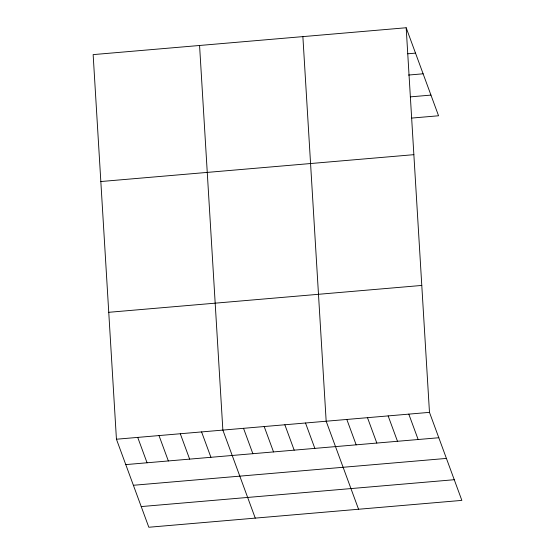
<?xml version="1.0" encoding="UTF-8"?>
<svg xmlns="http://www.w3.org/2000/svg" width="555" height="555" viewBox="0 0 555 555"><rect width="100%" height="100%" fill="white"/><g stroke="black" fill="none" stroke-linecap="round" stroke-linejoin="round"><path stroke-width="0.83" d="M406.177 27.75L93.143 54.612L116.439 439.227L148.823 527.25L461.857 500.388L429.473 412.358L406.177 27.75L438.561 115.773L411.872 118.062M407.765 53.793L415.515 53.127M408.487 75.057L423.118 73.801M410.298 96.875L430.958 95.099M100.83 181.534L413.863 154.672M108.752 312.305L421.779 285.436M116.439 439.227L429.473 412.358M125.777 464.604L438.804 437.742M133.38 485.278L446.414 458.416M141.22 506.576L454.247 479.714M408.806 414.134L418.144 439.511M388.146 415.91L397.484 441.287M367.486 417.679L376.824 443.056M346.826 419.455L356.164 444.833M358.558 509.254L326.167 421.224L302.877 36.616M305.507 423L314.845 448.378M284.847 424.769L294.185 450.154M264.187 426.545L273.525 451.923M243.527 428.321L252.865 453.699M255.258 518.113L222.867 430.09L199.571 45.482M201.583 431.915L210.921 457.299M180.299 433.746L189.637 459.124M159.007 435.571L168.345 460.948M137.723 437.396L147.061 462.78"/></g></svg>
